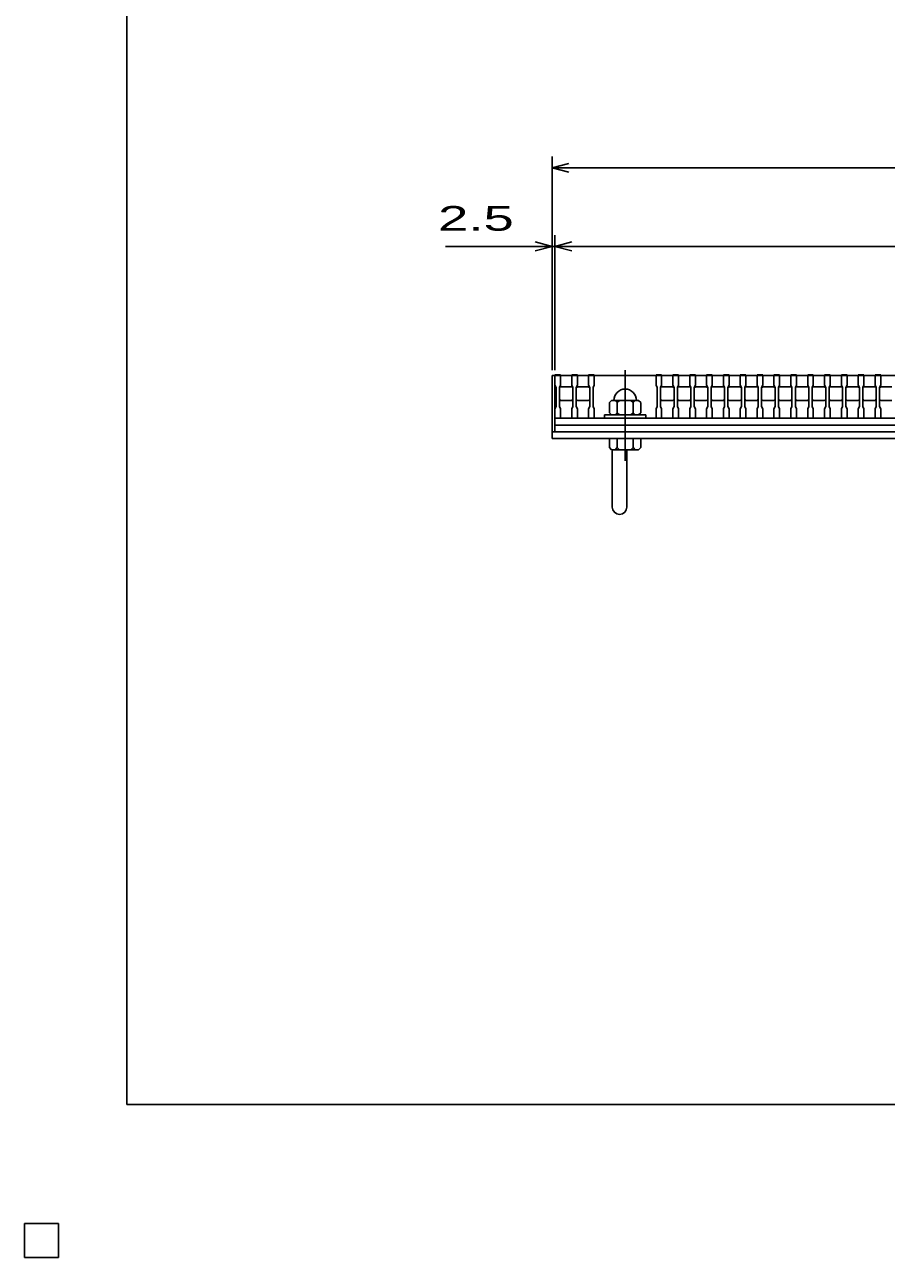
# Model space of a CAD drawing. Units: millimetres, scale not verified. Extents: x -1820 to 1731, y -1282 to 1054.
# Drawn here: x -1820 to -1053, y -1282 to -185 of the extents above; entities that cross this region are included whole.
import ezdxf
from ezdxf.enums import TextEntityAlignment as Align

# ---------------------------------------------------------------- set-up
doc = ezdxf.new("R2010")
doc.units = ezdxf.units.MM
doc.header["$LTSCALE"] = 10
doc.linetypes.add('CHAIN', pattern=[18.5, 12, -1.5, 3.5, -1.5])
for name, color, linetype, lineweight in [('0_2', 150, 'Continuous', 25), ('16', 3, 'Continuous', 25), ('19', 6, 'Continuous', 25), ('22', 4, 'Continuous', 25)]:
    doc.layers.add(name, color=color, linetype=linetype, lineweight=lineweight)
doc.styles.add('ベクトル', font='')
doc.styles.get('ベクトル').set_extended_font_data('ベクトル')

msp = doc.modelspace()

# ---------------------------------------------------------------- linework, layer by layer
at = {"layer": '0_2'}
for p, q in [((-1729, -1146.5), (-1729, 1053.5)), ((1731, -1146.5), (-1729, -1146.5))]:
    msp.add_line(p, q, dxfattribs=at)
at = {"layer": '16', "linetype": 'CHAIN'}
msp.add_line((-1285.5, -492.5), (-1285.5, -573.5), dxfattribs=at)
at = {"layer": '16'}
for p, q in [((-1348, -497.5), (-1348, -496.8)), ((-1348, -496.8), (-1343, -496.8)), ((-1348, -497.5), (-1348, -506)), ((-1343, -497.5), (-1348, -497.5)), ((-1348, -497.5), (-1348, -535.5)), ((-1348, -497.5), (-353, -497.5)), ((-1343, -496.8), (-1343, -497.5)), ((-1343, -506), (-1343, -497.5)), ((-1333, -497.5), (-1333, -496.8)), ((-1333, -496.8), (-1328, -496.8)), ((-1333, -497.5), (-1333, -506)), ((-1328, -497.5), (-1333, -497.5)), ((-1328, -496.8), (-1328, -497.5)), ((-1328, -506), (-1328, -497.5)), ((-1318, -497.5), (-1318, -496.8)), ((-1318, -496.8), (-1313, -496.8)), ((-1318, -497.5), (-1318, -506)), ((-1313, -497.5), (-1318, -497.5)), ((-1313, -496.8), (-1313, -497.5)), ((-1313, -506), (-1313, -497.5)), ((-1313, -497.5), (-1258, -497.5)), ((-1258, -497.5), (-1258, -496.8)), ((-1258, -496.8), (-1253, -496.8)), ((-1258, -497.5), (-1258, -506)), ((-1253, -497.5), (-1258, -497.5)), ((-1253, -496.8), (-1253, -497.5)), ((-1253, -506), (-1253, -497.5)), ((-1243, -497.5), (-1243, -496.8)), ((-1243, -496.8), (-1238, -496.8)), ((-1243, -497.5), (-1243, -506)), ((-1238, -497.5), (-1243, -497.5)), ((-1238, -496.8), (-1238, -497.5)), ((-1238, -506), (-1238, -497.5)), ((-1228, -497.5), (-1228, -496.8)), ((-1228, -496.8), (-1223, -496.8)), ((-1228, -497.5), (-1228, -506)), ((-1223, -497.5), (-1228, -497.5)), ((-1223, -496.8), (-1223, -497.5)), ((-1223, -506), (-1223, -497.5)), ((-1213, -497.5), (-1213, -496.8)), ((-1213, -496.8), (-1208, -496.8)), ((-1213, -497.5), (-1213, -506)), ((-1208, -497.5), (-1213, -497.5)), ((-1208, -496.8), (-1208, -497.5)), ((-1208, -506), (-1208, -497.5)), ((-1198, -497.5), (-1198, -496.8)), ((-1198, -496.8), (-1193, -496.8)), ((-1198, -497.5), (-1198, -506)), ((-1193, -497.5), (-1198, -497.5)), ((-1193, -496.8), (-1193, -497.5)), ((-1193, -506), (-1193, -497.5)), ((-1183, -497.5), (-1183, -496.8)), ((-1183, -496.8), (-1178, -496.8)), ((-1183, -497.5), (-1183, -506)), ((-1178, -497.5), (-1183, -497.5)), ((-1178, -496.8), (-1178, -497.5)), ((-1178, -506), (-1178, -497.5)), ((-1168, -497.5), (-1168, -496.8)), ((-1168, -496.8), (-1163, -496.8)), ((-1168, -497.5), (-1168, -506)), ((-1163, -497.5), (-1168, -497.5)), ((-1163, -496.8), (-1163, -497.5)), ((-1163, -506), (-1163, -497.5)), ((-1153, -497.5), (-1153, -496.8)), ((-1153, -496.8), (-1148, -496.8)), ((-1153, -497.5), (-1153, -506)), ((-1148, -497.5), (-1153, -497.5)), ((-1148, -496.8), (-1148, -497.5)), ((-1148, -506), (-1148, -497.5)), ((-1138, -497.5), (-1138, -496.8)), ((-1138, -496.8), (-1133, -496.8)), ((-1138, -497.5), (-1138, -506)), ((-1133, -497.5), (-1138, -497.5)), ((-1133, -496.8), (-1133, -497.5)), ((-1133, -506), (-1133, -497.5)), ((-1123, -497.5), (-1123, -496.8)), ((-1123, -496.8), (-1118, -496.8)), ((-1123, -497.5), (-1123, -506)), ((-1118, -497.5), (-1123, -497.5)), ((-1118, -496.8), (-1118, -497.5)), ((-1118, -506), (-1118, -497.5)), ((-1108, -497.5), (-1108, -496.8)), ((-1108, -496.8), (-1103, -496.8)), ((-1108, -497.5), (-1108, -506)), ((-1103, -497.5), (-1108, -497.5)), ((-1103, -496.8), (-1103, -497.5)), ((-1103, -506), (-1103, -497.5)), ((-1093, -497.5), (-1093, -496.8)), ((-1093, -496.8), (-1088, -496.8)), ((-1093, -497.5), (-1093, -506)), ((-1088, -497.5), (-1093, -497.5)), ((-1088, -496.8), (-1088, -497.5)), ((-1088, -506), (-1088, -497.5)), ((-1078, -497.5), (-1078, -496.8)), ((-1078, -496.8), (-1073, -496.8)), ((-1078, -497.5), (-1078, -506)), ((-1073, -497.5), (-1078, -497.5)), ((-1073, -496.8), (-1073, -497.5)), ((-1073, -506), (-1073, -497.5)), ((-1063, -497.5), (-1063, -496.8)), ((-1063, -496.8), (-1058, -496.8)), ((-1063, -497.5), (-1063, -506)), ((-1058, -497.5), (-1063, -497.5)), ((-1058, -496.8), (-1058, -497.5)), ((-1058, -506), (-1058, -497.5)), ((-1348, -506), (-1347, -508)), ((-1347, -508), (-1347, -525)), ((-1344, -508), (-1343, -506)), ((-1344, -508.5), (-1343, -507.5)), ((-1344, -525), (-1344, -508)), ((-1343, -507.5), (-1333, -507.5)), ((-1333, -506), (-1332, -508)), ((-1333, -507.5), (-1332, -508.5)), ((-1332, -508), (-1332, -525)), ((-1329, -508), (-1328, -506)), ((-1329, -508.5), (-1328, -507.5)), ((-1329, -525), (-1329, -508)), ((-1328, -507.5), (-1318, -507.5)), ((-1318, -506), (-1317, -508)), ((-1318, -507.5), (-1317, -508.5)), ((-1317, -508), (-1317, -525)), ((-1314, -508), (-1313, -506)), ((-1314, -525), (-1314, -508)), ((-1258, -506), (-1257, -508)), ((-1257, -508), (-1257, -525)), ((-1254, -508), (-1253, -506)), ((-1254, -508.5), (-1253, -507.5)), ((-1254, -525), (-1254, -508)), ((-1253, -507.5), (-1243, -507.5)), ((-1243, -506), (-1242, -508)), ((-1243, -507.5), (-1242, -508.5)), ((-1242, -508), (-1242, -525)), ((-1239, -508), (-1238, -506)), ((-1239, -508.5), (-1238, -507.5)), ((-1239, -525), (-1239, -508)), ((-1238, -507.5), (-1228, -507.5)), ((-1228, -506), (-1227, -508)), ((-1228, -507.5), (-1227, -508.5)), ((-1227, -508), (-1227, -525)), ((-1224, -508), (-1223, -506)), ((-1224, -508.5), (-1223, -507.5)), ((-1224, -525), (-1224, -508)), ((-1223, -507.5), (-1213, -507.5)), ((-1213, -506), (-1212, -508)), ((-1213, -507.5), (-1212, -508.5)), ((-1212, -508), (-1212, -525)), ((-1209, -508), (-1208, -506)), ((-1209, -508.5), (-1208, -507.5)), ((-1209, -525), (-1209, -508)), ((-1208, -507.5), (-1198, -507.5)), ((-1198, -506), (-1197, -508)), ((-1198, -507.5), (-1197, -508.5)), ((-1197, -508), (-1197, -525)), ((-1194, -508), (-1193, -506)), ((-1194, -508.5), (-1193, -507.5)), ((-1194, -525), (-1194, -508)), ((-1193, -507.5), (-1183, -507.5)), ((-1183, -506), (-1182, -508)), ((-1183, -507.5), (-1182, -508.5)), ((-1182, -508), (-1182, -525)), ((-1179, -508), (-1178, -506)), ((-1179, -508.5), (-1178, -507.5)), ((-1179, -525), (-1179, -508)), ((-1178, -507.5), (-1168, -507.5)), ((-1168, -506), (-1167, -508)), ((-1168, -507.5), (-1167, -508.5)), ((-1167, -508), (-1167, -525)), ((-1164, -508), (-1163, -506)), ((-1164, -508.5), (-1163, -507.5)), ((-1164, -525), (-1164, -508)), ((-1163, -507.5), (-1153, -507.5)), ((-1153, -506), (-1152, -508)), ((-1153, -507.5), (-1152, -508.5)), ((-1152, -508), (-1152, -525)), ((-1149, -508), (-1148, -506)), ((-1149, -508.5), (-1148, -507.5)), ((-1149, -525), (-1149, -508)), ((-1148, -507.5), (-1138, -507.5)), ((-1138, -506), (-1137, -508)), ((-1138, -507.5), (-1137, -508.5)), ((-1137, -508), (-1137, -525)), ((-1134, -508), (-1133, -506)), ((-1134, -508.5), (-1133, -507.5)), ((-1134, -525), (-1134, -508)), ((-1133, -507.5), (-1123, -507.5)), ((-1123, -506), (-1122, -508)), ((-1123, -507.5), (-1122, -508.5)), ((-1122, -508), (-1122, -525)), ((-1119, -508), (-1118, -506)), ((-1119, -508.5), (-1118, -507.5)), ((-1119, -525), (-1119, -508)), ((-1118, -507.5), (-1108, -507.5)), ((-1108, -506), (-1107, -508)), ((-1108, -507.5), (-1107, -508.5)), ((-1107, -508), (-1107, -525)), ((-1104, -508), (-1103, -506)), ((-1104, -508.5), (-1103, -507.5)), ((-1104, -525), (-1104, -508)), ((-1103, -507.5), (-1093, -507.5)), ((-1093, -506), (-1092, -508)), ((-1093, -507.5), (-1092, -508.5)), ((-1092, -508), (-1092, -525)), ((-1089, -508), (-1088, -506)), ((-1089, -508.5), (-1088, -507.5)), ((-1089, -525), (-1089, -508)), ((-1088, -507.5), (-1078, -507.5)), ((-1078, -506), (-1077, -508)), ((-1078, -507.5), (-1077, -508.5)), ((-1077, -508), (-1077, -525)), ((-1074, -508), (-1073, -506)), ((-1074, -508.5), (-1073, -507.5)), ((-1074, -525), (-1074, -508)), ((-1073, -507.5), (-1063, -507.5)), ((-1063, -506), (-1062, -508)), ((-1063, -507.5), (-1062, -508.5)), ((-1062, -508), (-1062, -525)), ((-1059, -508), (-1058, -506)), ((-1059, -508.5), (-1058, -507.5)), ((-1059, -525), (-1059, -508)), ((-1058, -507.5), (-1048, -507.5)), ((-1347, -525), (-1348, -527)), ((-1343, -519.5), (-1344, -518.5)), ((-1343, -527), (-1344, -525)), ((-1333, -519.5), (-1343, -519.5)), ((-1332, -518.5), (-1333, -519.5)), ((-1332, -525), (-1333, -527)), ((-1328, -519.5), (-1329, -518.5)), ((-1328, -527), (-1329, -525)), ((-1318, -519.5), (-1328, -519.5)), ((-1317, -518.5), (-1318, -519.5)), ((-1317, -525), (-1318, -527)), ((-1313, -527), (-1314, -525)), ((-1297.5, -519.5), (-1299.5, -521.5)), ((-1299.5, -521.5), (-1299.5, -530.5)), ((-1273.5, -519.5), (-1297.5, -519.5)), ((-1292.5, -521.5), (-1294.5, -519.5)), ((-1290.5, -519.5), (-1292.5, -521.5)), ((-1292.5, -530.5), (-1292.5, -521.5)), ((-1278.5, -521.5), (-1280.5, -519.5)), ((-1276.5, -519.5), (-1278.5, -521.5)), ((-1278.5, -530.5), (-1278.5, -521.5)), ((-1271.5, -521.5), (-1273.5, -519.5)), ((-1271.5, -530.5), (-1271.5, -521.5)), ((-1257, -525), (-1258, -527)), ((-1253, -519.5), (-1254, -518.5)), ((-1253, -527), (-1254, -525)), ((-1243, -519.5), (-1253, -519.5)), ((-1242, -518.5), (-1243, -519.5)), ((-1242, -525), (-1243, -527)), ((-1238, -519.5), (-1239, -518.5)), ((-1238, -527), (-1239, -525)), ((-1228, -519.5), (-1238, -519.5)), ((-1227, -518.5), (-1228, -519.5)), ((-1227, -525), (-1228, -527)), ((-1223, -519.5), (-1224, -518.5)), ((-1223, -527), (-1224, -525)), ((-1213, -519.5), (-1223, -519.5)), ((-1212, -518.5), (-1213, -519.5)), ((-1212, -525), (-1213, -527)), ((-1208, -519.5), (-1209, -518.5)), ((-1208, -527), (-1209, -525)), ((-1198, -519.5), (-1208, -519.5)), ((-1197, -518.5), (-1198, -519.5)), ((-1197, -525), (-1198, -527)), ((-1193, -519.5), (-1194, -518.5)), ((-1193, -527), (-1194, -525)), ((-1183, -519.5), (-1193, -519.5)), ((-1182, -518.5), (-1183, -519.5)), ((-1182, -525), (-1183, -527)), ((-1178, -519.5), (-1179, -518.5)), ((-1178, -527), (-1179, -525)), ((-1168, -519.5), (-1178, -519.5)), ((-1167, -518.5), (-1168, -519.5)), ((-1167, -525), (-1168, -527)), ((-1163, -519.5), (-1164, -518.5)), ((-1163, -527), (-1164, -525)), ((-1153, -519.5), (-1163, -519.5)), ((-1152, -518.5), (-1153, -519.5)), ((-1152, -525), (-1153, -527)), ((-1148, -519.5), (-1149, -518.5)), ((-1148, -527), (-1149, -525)), ((-1138, -519.5), (-1148, -519.5)), ((-1137, -518.5), (-1138, -519.5)), ((-1137, -525), (-1138, -527)), ((-1133, -519.5), (-1134, -518.5)), ((-1133, -527), (-1134, -525)), ((-1123, -519.5), (-1133, -519.5)), ((-1122, -518.5), (-1123, -519.5)), ((-1122, -525), (-1123, -527)), ((-1118, -519.5), (-1119, -518.5)), ((-1118, -527), (-1119, -525)), ((-1108, -519.5), (-1118, -519.5)), ((-1107, -518.5), (-1108, -519.5)), ((-1107, -525), (-1108, -527)), ((-1103, -519.5), (-1104, -518.5)), ((-1103, -527), (-1104, -525)), ((-1093, -519.5), (-1103, -519.5)), ((-1092, -518.5), (-1093, -519.5)), ((-1092, -525), (-1093, -527)), ((-1088, -519.5), (-1089, -518.5)), ((-1088, -527), (-1089, -525)), ((-1078, -519.5), (-1088, -519.5)), ((-1077, -518.5), (-1078, -519.5)), ((-1077, -525), (-1078, -527)), ((-1073, -519.5), (-1074, -518.5)), ((-1073, -527), (-1074, -525)), ((-1063, -519.5), (-1073, -519.5)), ((-1062, -518.5), (-1063, -519.5)), ((-1062, -525), (-1063, -527)), ((-1058, -519.5), (-1059, -518.5)), ((-1058, -527), (-1059, -525)), ((-1048, -519.5), (-1058, -519.5)), ((-1348, -527), (-1348, -535.5)), ((-1348, -535.5), (-1343, -535.5)), ((-1348, -535.5), (-353, -535.5)), ((-1348, -535.5), (-353, -535.5)), ((-1348, -541.5), (-1348, -535.5)), ((-1343, -535.5), (-1343, -527)), ((-1333, -527), (-1333, -535.5)), ((-1333, -535.5), (-1328, -535.5)), ((-1328, -535.5), (-1328, -527)), ((-1318, -527), (-1318, -535.5)), ((-1318, -535.5), (-1313, -535.5)), ((-1313, -535.5), (-1313, -527)), ((-1258, -535.5), (-1313, -535.5)), ((-1304, -535.5), (-1304, -532.5)), ((-1304, -532.5), (-1267, -532.5)), ((-1267, -535.5), (-1304, -535.5)), ((-1299.5, -530.5), (-1297.5, -532.5)), ((-1294.5, -532.5), (-1292.5, -530.5)), ((-1292.5, -530.5), (-1290.5, -532.5)), ((-1280.5, -532.5), (-1278.5, -530.5)), ((-1278.5, -530.5), (-1276.5, -532.5)), ((-1273.5, -532.5), (-1271.5, -530.5)), ((-1267, -532.5), (-1267, -535.5)), ((-1258, -527), (-1258, -535.5)), ((-1258, -535.5), (-1253, -535.5)), ((-1253, -535.5), (-1253, -527)), ((-1243, -527), (-1243, -535.5)), ((-1243, -535.5), (-1238, -535.5)), ((-1238, -535.5), (-1238, -527)), ((-1228, -527), (-1228, -535.5)), ((-1228, -535.5), (-1223, -535.5)), ((-1223, -535.5), (-1223, -527)), ((-1213, -527), (-1213, -535.5)), ((-1213, -535.5), (-1208, -535.5)), ((-1208, -535.5), (-1208, -527)), ((-1198, -527), (-1198, -535.5)), ((-1198, -535.5), (-1193, -535.5)), ((-1193, -535.5), (-1193, -527)), ((-1183, -527), (-1183, -535.5)), ((-1183, -535.5), (-1178, -535.5)), ((-1178, -535.5), (-1178, -527)), ((-1168, -527), (-1168, -535.5)), ((-1168, -535.5), (-1163, -535.5)), ((-1163, -535.5), (-1163, -527)), ((-1153, -527), (-1153, -535.5)), ((-1153, -535.5), (-1148, -535.5)), ((-1148, -535.5), (-1148, -527)), ((-1138, -527), (-1138, -535.5)), ((-1138, -535.5), (-1133, -535.5)), ((-1133, -535.5), (-1133, -527)), ((-1123, -527), (-1123, -535.5)), ((-1123, -535.5), (-1118, -535.5)), ((-1118, -535.5), (-1118, -527)), ((-1108, -527), (-1108, -535.5)), ((-1108, -535.5), (-1103, -535.5)), ((-1103, -535.5), (-1103, -527)), ((-1093, -527), (-1093, -535.5)), ((-1093, -535.5), (-1088, -535.5)), ((-1088, -535.5), (-1088, -527)), ((-1078, -527), (-1078, -535.5)), ((-1078, -535.5), (-1073, -535.5)), ((-1073, -535.5), (-1073, -527)), ((-1063, -527), (-1063, -535.5)), ((-1063, -535.5), (-1058, -535.5)), ((-1058, -535.5), (-1058, -527)), ((-353, -541.5), (-1348, -541.5)), ((-1348, -541.5), (-1348, -547.5)), ((-1348, -547.5), (-353, -547.5)), ((-1790, -1252.5), (-1820, -1252.5)), ((-1820, -1252.5), (-1820, -1282.5)), ((-1790, -1252.5), (-1820, -1252.5)), ((-1820, -1252.5), (-1820, -1282.5)), ((-1790, -1252.5), (-1820, -1252.5)), ((-1820, -1252.5), (-1820, -1282.5)), ((-1790, -1252.5), (-1820, -1252.5)), ((-1820, -1252.5), (-1820, -1282.5)), ((-1790, -1252.5), (-1820, -1252.5)), ((-1820, -1252.5), (-1820, -1282.5)), ((-1790, -1282.5), (-1790, -1252.5)), ((-1790, -1282.5), (-1790, -1252.5)), ((-1790, -1282.5), (-1790, -1252.5)), ((-1790, -1282.5), (-1790, -1252.5)), ((-1790, -1282.5), (-1790, -1252.5)), ((-1820, -1282.5), (-1790, -1282.5)), ((-1820, -1282.5), (-1790, -1282.5)), ((-1820, -1282.5), (-1790, -1282.5)), ((-1820, -1282.5), (-1790, -1282.5)), ((-1820, -1282.5), (-1790, -1282.5))]:
    msp.add_line(p, q, dxfattribs=at)
msp.add_arc((-1285.5, -519.5), 10, 0, 180, dxfattribs=at)
at = {"layer": '19'}
for p, q in [((-1350.5, -547.5), (-1350.5, -497.5)), ((-1350.5, -497.5), (-1348, -497.5)), ((-1350.5, -547.5), (-350.5, -547.5)), ((-1350.5, -553.5), (-1350.5, -547.5)), ((-350.5, -553.5), (-1350.5, -553.5)), ((-1299.5, -553.5), (-1299.5, -561.5)), ((-1271.5, -553.5), (-1299.5, -553.5)), ((-1292.5, -553.5), (-1292.5, -561.5)), ((-1278.5, -553.5), (-1278.5, -561.5)), ((-1271.5, -561.5), (-1271.5, -553.5)), ((-1299.5, -561.5), (-1297.5, -563.5)), ((-1297.5, -563.5), (-1273.5, -563.5)), ((-1297, -614.6), (-1297, -563.5)), ((-1292.5, -561.5), (-1294.5, -563.5)), ((-1290.5, -563.5), (-1292.5, -561.5)), ((-1284, -614.6), (-1284, -563.5)), ((-1278.5, -561.5), (-1280.5, -563.5)), ((-1276.5, -563.5), (-1278.5, -561.5)), ((-1273.5, -563.5), (-1271.5, -561.5))]:
    msp.add_line(p, q, dxfattribs=at)
msp.add_arc((-1290.5, -614.6), 6.5, 180, 0, dxfattribs=at)
at = {"layer": '22'}
for p, q in [((-1350.5, -492.5), (-1350.5, -302.5)), ((-1350.5, -312.5), (-1335.5, -308.5)), ((-1335.5, -316.5), (-1350.5, -312.5)), ((-1350.5, -312.5), (-350.5, -312.5)), ((-1350.5, -492.5), (-1350.5, -372.5)), ((-1348, -492.5), (-1348, -372.5)), ((-1445.5, -382.5), (-1350.5, -382.5)), ((-1350.5, -382.5), (-1365.5, -378.5)), ((-1365.5, -386.5), (-1350.5, -382.5)), ((-1350.5, -382.5), (-1348, -382.5)), ((-1348, -382.5), (-1333, -378.5)), ((-1333, -386.5), (-1348, -382.5)), ((-1348, -382.5), (-353, -382.5))]:
    msp.add_line(p, q, dxfattribs=at)
at = {"layer": '22', "color": 2}
for p, q in [((-1790, -1252.5), (-1820, -1252.5)), ((-1820, -1252.5), (-1820, -1282.5)), ((-1790, -1252.5), (-1820, -1252.5)), ((-1820, -1252.5), (-1820, -1282.5)), ((-1790, -1252.5), (-1820, -1252.5)), ((-1820, -1252.5), (-1820, -1282.5)), ((-1790, -1282.5), (-1790, -1252.5)), ((-1790, -1282.5), (-1790, -1252.5)), ((-1790, -1282.5), (-1790, -1252.5)), ((-1820, -1282.5), (-1790, -1282.5)), ((-1820, -1282.5), (-1790, -1282.5)), ((-1820, -1282.5), (-1790, -1282.5))]:
    msp.add_line(p, q, dxfattribs=at)

# ---------------------------------------------------------------- texts
at = {"layer": '22', "color": 2, "style": 'ベクトル', "width": 1.65}
msp.add_text(' 2.5 ', height=21.99, dxfattribs=at).set_placement((-1465.5, -357.5), align=Align.MIDDLE_LEFT)

doc.saveas('drawing.dxf')
